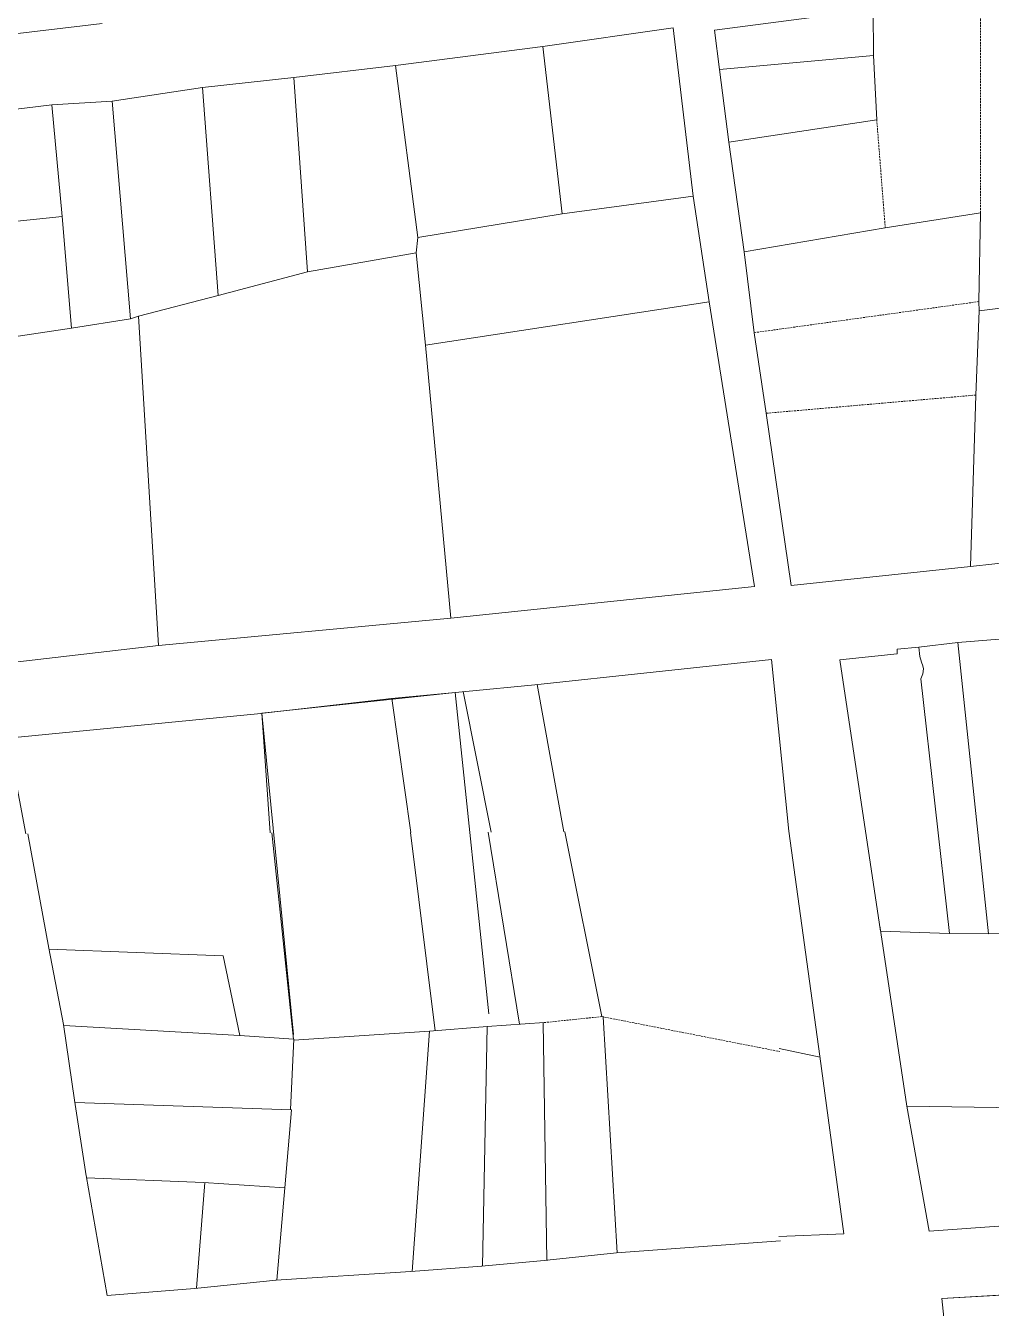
# Model space of a CAD drawing. Header units: millimetres. Extents: x 611710 to 616703, y 1316651 to 1320618.
# Drawn here: x 614786.6 to 614915.2, y 1318855.5 to 1319026.2 of the extents above; entities that cross this region are included whole.
import ezdxf

# ---------------------------------------------------------------- set-up
doc = ezdxf.new("R2010")
doc.units = ezdxf.units.MM
doc.linetypes.add('HIDDEN', pattern=[0.375, 0.25, -0.125])
doc.layers.add('2', color=7, linetype='Continuous')
doc.layers.add('CVL_CUADCON_LIN', color=8, linetype='Continuous')

msp = doc.modelspace()

# ---------------------------------------------------------------- linework, layer by layer
at = {"layer": '2', "color": 1, "linetype": 'HIDDEN', "lineweight": 0}
for p, q in [((614913.73382, 1319001.32345), (614913.75782, 1319029.82245)), ((614899.93482, 1319013.70045), (614901.06482, 1318999.31745)), ((614883.59582, 1318985.35045), (614913.50682, 1318989.48845)), ((614885.20582, 1318974.62245), (614913.12482, 1318977.04545)), ((614855.63282, 1318893.49646), (614863.31682, 1318894.29846)), ((614863.31682, 1318894.29846), (614887.04282, 1318889.63646))]:
    msp.add_line(p, q, dxfattribs=at)
at = {"layer": '2', "color": 1, "linetype": 'Continuous', "lineweight": 0}
for p, q in [((614878.30682, 1319025.61645), (614899.46682, 1319028.38445)), ((614899.47982, 1319022.23745), (614899.46682, 1319028.38445)), ((614770.65082, 1319023.38845), (614796.78882, 1319026.51445)), ((614872.81382, 1319025.95045), (614855.45182, 1319023.44345)), ((614875.48382, 1319003.53945), (614872.81382, 1319025.95045)), ((614878.98582, 1319020.37945), (614878.30682, 1319025.61645)), ((614855.45182, 1319023.44345), (614835.85382, 1319020.92145)), ((614858.01582, 1319001.18245), (614855.45182, 1319023.44345)), ((614878.98582, 1319020.37945), (614899.47982, 1319022.23745)), ((614899.47982, 1319022.23745), (614899.93482, 1319013.70045)), ((614835.85382, 1319020.92145), (614822.27682, 1319019.34245)), ((614835.85382, 1319020.92145), (614838.79382, 1318998.00945)), ((614880.24682, 1319010.72045), (614878.98582, 1319020.37945)), ((614822.27682, 1319019.34245), (614810.11582, 1319018.01045)), ((614822.27682, 1319019.34245), (614824.13882, 1318993.44745)), ((614810.11582, 1319018.01045), (614798.12282, 1319016.17445)), ((614810.11582, 1319018.01045), (614812.23682, 1318990.29045)), ((614798.12282, 1319016.17445), (614790.05382, 1319015.67745)), ((614791.42482, 1319000.80845), (614790.05382, 1319015.67745)), ((614798.12282, 1319016.17445), (614800.53682, 1318987.19145)), ((614880.24682, 1319010.72045), (614899.93482, 1319013.70045)), ((614882.29082, 1318996.12845), (614880.24682, 1319010.72045)), ((614858.01582, 1319001.18245), (614875.48382, 1319003.53945)), ((614877.59282, 1318989.45645), (614875.48382, 1319003.53945)), ((614838.79382, 1318998.00945), (614858.01582, 1319001.18245)), ((614901.06482, 1318999.31745), (614913.73382, 1319001.32345)), ((614913.50682, 1318989.48845), (614913.73382, 1319001.32345)), ((614791.42482, 1319000.80845), (614775.40982, 1318999.15745)), ((614792.69482, 1318985.93745), (614791.42482, 1319000.80845)), ((614838.79382, 1318998.00945), (614838.60182, 1318995.96845)), ((614882.29082, 1318996.12845), (614901.06482, 1318999.31745)), ((614883.59582, 1318985.35045), (614882.29082, 1318996.12845)), ((614838.60182, 1318995.96845), (614824.13882, 1318993.44745)), ((614838.60182, 1318995.96845), (614839.84282, 1318983.69145)), ((614824.13882, 1318993.44745), (614812.23682, 1318990.29045)), ((614913.55082, 1318988.26945), (614939.99982, 1318991.46345)), ((614812.23682, 1318990.29045), (614801.59382, 1318987.52845)), ((614839.84282, 1318983.69145), (614877.59282, 1318989.45645)), ((614913.55082, 1318988.26945), (614913.50682, 1318989.48845)), ((614801.59382, 1318987.52845), (614800.53682, 1318987.19145)), ((614801.59382, 1318987.52845), (614804.25982, 1318943.69445)), ((614913.12482, 1318977.04545), (614913.55082, 1318988.26945)), ((614792.69482, 1318985.93745), (614776.70082, 1318983.57445)), ((614800.53682, 1318987.19145), (614792.69482, 1318985.93745)), ((614885.20582, 1318974.62245), (614883.59582, 1318985.35045)), ((614839.84282, 1318983.69145), (614843.19382, 1318947.35745)), ((614912.42382, 1318954.24045), (614913.12482, 1318977.04545)), ((614944.26182, 1318957.60445), (614912.42382, 1318954.24045)), ((614804.25982, 1318943.69445), (614843.19382, 1318947.35745)), ((614905.54645, 1318943.47974), (614910.73445, 1318944.10874)), ((614910.73445, 1318944.10874), (614916.22645, 1318944.53274)), ((614914.81345, 1318905.32374), (614910.73445, 1318944.10874)), ((614854.39682, 1318938.48445), (614845.22082, 1318937.59845)), ((614858.25882, 1318918.87645), (614854.71382, 1318938.51845)), ((614835.28582, 1318936.63745), (614817.45182, 1318934.62645)), ((614835.28582, 1318936.63745), (614845.22082, 1318937.59845)), ((614837.86382, 1318918.80845), (614835.36982, 1318936.64545)), ((614848.59982, 1318918.84445), (614844.83782, 1318937.56145)), ((614819.15882, 1318918.74545), (614818.02182, 1318934.69045)), ((614786.86382, 1318918.64146), (614789.67782, 1318903.41546)), ((614822.27082, 1318891.29746), (614819.36882, 1318918.75146)), ((614841.10782, 1318892.41146), (614837.82082, 1318918.81346)), ((614852.33182, 1318893.27946), (614848.18382, 1318918.84846)), ((614863.31682, 1318894.29846), (614858.39882, 1318918.88346)), ((614888.21982, 1318918.98346), (614892.35782, 1318889.04646)), ((614900.32082, 1318906.40146), (614903.92682, 1318882.38746)), ((614909.62945, 1318905.35474), (614900.43145, 1318905.66474)), ((614914.81345, 1318905.32374), (614909.62945, 1318905.35474)), ((614919.54045, 1318905.34674), (614914.81345, 1318905.32374)), ((614789.67782, 1318903.41546), (614791.63382, 1318893.22146)), ((614789.70382, 1318903.27846), (614812.89682, 1318902.40246)), ((614812.89682, 1318902.40246), (614815.10182, 1318891.79846)), ((614863.49982, 1318894.26246), (614865.38082, 1318862.83846)), ((614791.63382, 1318893.22146), (614793.08382, 1318883.18846)), ((614815.10182, 1318891.79846), (614791.65182, 1318893.09846)), ((614822.31182, 1318891.15946), (614840.37282, 1318892.34946)), ((614840.37282, 1318892.34946), (614838.06582, 1318860.36446)), ((614840.37282, 1318892.34946), (614848.05482, 1318892.99846)), ((614848.04482, 1318892.99746), (614847.42182, 1318861.07846)), ((614848.05482, 1318892.99846), (614855.63282, 1318893.49646)), ((614855.48482, 1318893.48646), (614855.99082, 1318861.84346)), ((614815.05782, 1318891.80046), (614822.31882, 1318891.29446)), ((614822.31882, 1318891.29446), (614821.83982, 1318881.90446)), ((614892.37782, 1318888.89646), (614886.91582, 1318890.03946)), ((614793.08382, 1318883.18846), (614794.63382, 1318873.10246)), ((614793.13182, 1318882.87346), (614821.98982, 1318881.89946)), ((614821.98982, 1318881.89946), (614821.10682, 1318871.49446)), ((614931.23282, 1318881.93946), (614903.92682, 1318882.38746)), ((614794.62782, 1318873.14346), (614797.43282, 1318857.15346)), ((614794.68082, 1318872.84246), (614810.27482, 1318872.21346)), ((614810.43982, 1318872.20246), (614809.35482, 1318858.12246)), ((614810.27482, 1318872.21346), (614821.10682, 1318871.49446)), ((614821.10682, 1318871.49446), (614820.03082, 1318859.20446)), ((614856.04982, 1318861.84846), (614865.26782, 1318862.83146)), ((614865.25282, 1318862.82946), (614887.12882, 1318864.43446)), ((614847.30082, 1318861.06746), (614856.10582, 1318861.85346)), ((614819.88382, 1318859.19546), (614837.88682, 1318860.35046)), ((614837.88682, 1318860.35046), (614847.35182, 1318861.07146)), ((614797.43282, 1318857.15346), (614809.08582, 1318858.09446)), ((614809.04982, 1318858.09146), (614819.92782, 1318859.20046)), ((614908.60782, 1318856.75246), (614924.41682, 1318857.68046))]:
    msp.add_line(p, q, dxfattribs=at)
for points in [[(614790.05382, 1319015.67745), (614772.88282, 1319013.58345), (614775.40982, 1318999.15745)], [(614843.19382, 1318947.35745), (614883.63582, 1318951.57545), (614877.59282, 1318989.45645)], [(614776.70082, 1318983.57445), (614782.42482, 1318941.15545), (614804.25982, 1318943.69445)], [(614912.42382, 1318954.24045), (614888.51982, 1318951.69145), (614885.20582, 1318974.62245)], [(614900.43145, 1318905.66474), (614895.01445, 1318941.81574), (614902.64345, 1318942.58274), (614902.64745, 1318943.19274), (614905.54645, 1318943.47974)], [(614909.62945, 1318905.35474), (614905.82445, 1318939.26174), (614906.08345, 1318939.92074), (614906.13845, 1318940.58074), (614906.08945, 1318940.98674), (614905.88945, 1318941.49674), (614905.69145, 1318942.25974), (614905.54645, 1318943.47974)], [(614888.21982, 1318918.98346), (614885.91682, 1318941.82345), (614854.39682, 1318938.48445)], [(614817.45182, 1318934.62645), (614784.19882, 1318931.38745), (614786.58482, 1318918.63545)], [(614892.35782, 1318889.04646), (614895.55582, 1318865.38646), (614886.89182, 1318864.99546)], [(614903.92682, 1318882.38746), (614906.89282, 1318865.73746), (614928.59782, 1318867.29846)], [(614911.46382, 1318829.48446), (614908.60782, 1318856.75246), (614924.41682, 1318857.68046), (614928.33682, 1318831.38146)]]:
    msp.add_lwpolyline(points, dxfattribs=at)
at = {"layer": 'CVL_CUADCON_LIN', "color": 1, "lineweight": 0, "ltscale": 0.5, "flags": 128}
for points in [[(614818.0218, 1318934.69072), (614843.77466, 1318937.44759)], [(614818.0218, 1318934.69072), (614822.25887, 1318891.89998)]]:
    msp.add_lwpolyline(points, dxfattribs=at)
msp.add_lwpolyline([(614843.77466, 1318937.44759), (614848.28033, 1318894.6843)], close=True, dxfattribs=at)

doc.saveas('drawing.dxf')
